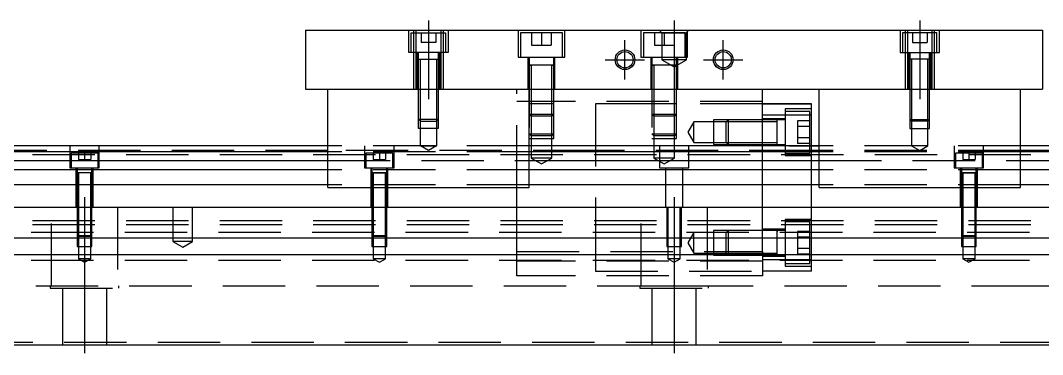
# Model space of a CAD drawing. Extents: x -10 to 845, y -283 to 77.
# Drawn here: x 186.9 to 395, y -218.4 to -150.4 of the extents above; entities that cross this region are included whole.
import ezdxf

# ---------------------------------------------------------------- set-up
doc = ezdxf.new("R2010")
doc.units = 0
doc.linetypes.add('CENTER', pattern=[50.8, 31.75, -6.35, 6.35, -6.35])
doc.linetypes.add('DASHED', pattern=[19.05, 12.7, -6.35])
doc.layers.get('0').update_dxf_attribs({"linetype": 'CONTINUOUS'})
doc.layers.add('CENTER', color=1, linetype='CENTER')

msp = doc.modelspace()

# ---------------------------------------------------------------- linework, layer by layer
at = {"color": 7, "linetype": 'CONTINUOUS'}
for p, q in [((245, -152.45), (395, -152.45)), ((245, -152.45), (245, -164.45)), ((395, -152.45), (395, -164.45)), ((245, -164.45), (395, -164.45)), ((249.5, -184.45), (249.5, -164.45)), ((290.5, -184.45), (290.5, -164.45)), ((338, -175.95), (338, -164.45)), ((349.5, -184.45), (349.5, -164.45)), ((390.5, -184.45), (390.5, -164.45)), ((338, -167.45), (348, -167.45)), ((348, -169.753062), (348, -167.45)), ((348, -175.95), (348, -169.753062)), ((249.5, -175.95), (0, -175.95)), ((349.5, -175.95), (290.5, -175.95)), ((640, -175.95), (390.5, -175.95)), ((249.5, -177.202272), (0, -177.202272)), ((349.5, -177.202272), (290.5, -177.202272)), ((640, -177.202272), (390.5, -177.202272)), ((0, -178.97668), (249.5, -178.97668)), ((249.5, -180.873076), (0, -180.873076)), ((290.5, -178.97668), (349.5, -178.97668)), ((349.5, -180.873076), (290.5, -180.873076)), ((390.5, -178.97668), (640, -178.97668)), ((640, -180.873076), (390.5, -180.873076)), ((249.5, -183.927372), (0, -183.927372)), ((249.5, -184.45), (290.5, -184.45)), ((349.5, -183.927372), (290.5, -183.927372)), ((349.5, -184.45), (390.5, -184.45)), ((640, -183.927372), (390.5, -183.927372)), ((0, -188.45), (640, -188.45)), ((341, -195.7), (341, -193.199994)), ((341, -198.200006), (341, -193.199994)), ((341, -195.7), (341, -193.199994)), ((341, -198.200006), (341, -193.199994)), ((640, -194.75), (0, -194.75)), ((341, -194.75), (341, -193.6)), ((341, -197.8), (341, -194.75)), ((640, -198.15), (0, -198.15)), ((341, -198.15), (341, -197.8)), ((341, -198.200006), (341, -198.15)), ((0, -216.45), (640, -216.45))]:
    msp.add_line(p, q, dxfattribs=at)
at = {"color": 3, "linetype": 'DASHED'}
for p, q in [((266, -156.95), (266, -152.45)), ((266.5, -152.95), (273.5, -152.95)), ((266.5, -156.95), (266.5, -152.95)), ((267.000006, -152.95), (267.000006, -152.45)), ((267.000006, -156.95), (267.000006, -152.95)), ((267.5, -164.45), (267.5, -152.45)), ((268.5, -152.95), (268.5, -154.95)), ((270, -152.95), (270, -154.95)), ((271.5, -152.95), (271.5, -154.95)), ((272.5, -152.45), (272.5, -164.45)), ((272.999994, -152.45), (272.999994, -152.95)), ((272.999994, -152.95), (272.999994, -156.95)), ((273.5, -152.95), (273.5, -156.95)), ((274, -152.45), (274, -156.95)), ((288.25, -152.45), (288.25, -157.95)), ((297.25, -152.95), (288.75, -152.95)), ((288.75, -152.95), (288.75, -157.95)), ((291, -152.95), (291, -155.45)), ((293, -152.95), (293, -155.45)), ((295, -152.95), (295, -155.45)), ((297.25, -157.95), (297.25, -152.95)), ((297.75, -157.95), (297.75, -152.45)), ((313.25, -152.45), (313.25, -157.95)), ((322.25, -152.95), (313.75, -152.95)), ((313.75, -152.95), (313.75, -157.95)), ((316, -152.95), (316, -155.45)), ((317.5, -152.95), (317, -152.45)), ((317.5, -152.95), (317.5, -158.45)), ((317.5, -152.95), (322.5, -152.95)), ((318, -152.95), (318, -155.45)), ((320, -152.95), (320, -155.45)), ((322.25, -157.95), (322.25, -152.95)), ((322.5, -152.95), (323, -152.45)), ((322.5, -158.45), (322.5, -152.95)), ((322.75, -157.95), (322.75, -152.45)), ((366, -152.45), (366, -156.95)), ((373.5, -152.95), (366.5, -152.95)), ((366.5, -152.95), (366.5, -156.95)), ((367.000006, -152.45), (367.000006, -152.95)), ((367.000006, -152.95), (367.000006, -156.95)), ((367.5, -152.45), (367.5, -164.45)), ((368.5, -152.95), (368.5, -154.95)), ((370, -152.95), (370, -154.95)), ((371.5, -152.95), (371.5, -154.95)), ((372.5, -164.45), (372.5, -152.45)), ((372.999994, -152.95), (372.999994, -152.45)), ((372.999994, -156.95), (372.999994, -152.95)), ((373.5, -156.95), (373.5, -152.95)), ((374, -156.95), (374, -152.45)), ((270, -154.95), (268.5, -154.95)), ((271.5, -154.95), (270, -154.95)), ((291, -155.45), (293, -155.45)), ((293, -155.45), (295, -155.45)), ((316, -155.45), (318, -155.45)), ((318, -155.45), (320, -155.45)), ((368.5, -154.95), (370, -154.95)), ((370, -154.95), (371.5, -154.95)), ((274, -156.95), (266, -156.95)), ((267.000006, -164.45), (267.000006, -156.95)), ((267.75, -164.45), (267.75, -156.95)), ((268, -158.35), (268, -156.95)), ((272, -156.95), (272, -158.35)), ((272.25, -156.95), (272.25, -164.45)), ((272.999994, -156.95), (272.999994, -164.45)), ((288.25, -157.95), (297.75, -157.95)), ((290.25, -157.95), (290.25, -164.45)), ((290.5, -157.95), (290.5, -159.55)), ((295.5, -159.55), (295.5, -157.95)), ((295.75, -164.45), (295.75, -157.95)), ((313.25, -157.95), (322.75, -157.95)), ((315.25, -157.95), (315.25, -164.45)), ((315.5, -157.95), (315.5, -159.55)), ((320.5, -159.55), (320.5, -157.95)), ((320.75, -164.45), (320.75, -157.95)), ((366, -156.95), (374, -156.95)), ((367.000006, -156.95), (367.000006, -164.45)), ((367.75, -156.95), (367.75, -164.45)), ((368, -156.95), (368, -158.35)), ((372, -158.35), (372, -156.95)), ((372.25, -164.45), (372.25, -156.95)), ((372.999994, -164.45), (372.999994, -156.95)), ((267.999994, -158.35), (272.000006, -158.35)), ((267.999994, -158.35), (272.000006, -158.35)), ((267.999994, -158.35), (272.000006, -158.35)), ((268, -158.35), (268, -158.345)), ((268, -158.35), (268.216668, -158.35)), ((268, -158.355), (268, -158.35)), ((268, -164.45), (268, -158.35)), ((268.216668, -158.35), (271.783292, -158.35)), ((268.35, -164.45), (268.35, -158.35)), ((271.65, -158.35), (271.65, -164.45)), ((271.783292, -158.35), (272, -158.35)), ((272, -158.345), (272, -158.35)), ((272, -158.35), (272, -158.355)), ((272, -158.35), (272, -164.45)), ((295.500006, -159.55), (290.499994, -159.55)), ((295.500006, -159.55), (290.499994, -159.55)), ((290.5, -159.545), (290.5, -159.55)), ((290.5, -159.55), (290.757448, -159.55)), ((290.757468, -159.55), (290.5, -159.55)), ((290.5, -159.55), (290.5, -159.555)), ((290.5, -159.55), (290.500006, -174.45)), ((295.242552, -159.55), (290.757468, -159.55)), ((290.9, -159.55), (290.9, -164.45)), ((295.1, -164.45), (295.1, -159.55)), ((295.5, -159.55), (295.242552, -159.55)), ((295.242602, -159.55), (295.5, -159.55)), ((295.5, -159.55), (295.5, -159.545)), ((295.5, -159.555), (295.5, -159.55)), ((295.5, -164.45), (295.5, -159.55)), ((320.500006, -159.55), (315.499994, -159.55)), ((320.500006, -159.55), (315.499994, -159.55)), ((315.5, -159.545), (315.5, -159.55)), ((315.5, -159.55), (315.757448, -159.55)), ((315.757468, -159.55), (315.5, -159.55)), ((315.5, -159.55), (315.5, -159.555)), ((315.5, -159.55), (315.500006, -174.45)), ((320.242552, -159.55), (315.757468, -159.55)), ((315.9, -159.55), (315.9, -164.45)), ((322.5, -158.45), (317.5, -158.45)), ((317.5, -158.45), (320, -159.893376)), ((320, -159.893376), (322.5, -158.45)), ((320.1, -164.45), (320.1, -159.55)), ((320.5, -159.55), (320.242552, -159.55)), ((320.242602, -159.55), (320.5, -159.55)), ((320.5, -159.55), (320.5, -159.545)), ((320.5, -159.555), (320.5, -159.55)), ((320.5, -164.45), (320.5, -159.55)), ((372.000006, -158.35), (367.999994, -158.35)), ((372.000006, -158.35), (367.999994, -158.35)), ((372.000006, -158.35), (367.999994, -158.35)), ((368, -158.345), (368, -158.35)), ((368.216708, -158.35), (368, -158.35)), ((368, -158.35), (368, -158.355)), ((368, -158.35), (368, -164.45)), ((371.783332, -158.35), (368.216708, -158.35)), ((368.35, -158.35), (368.35, -164.45)), ((371.65, -164.45), (371.65, -158.35)), ((372, -158.35), (371.783332, -158.35)), ((372, -158.35), (372, -158.345)), ((372, -158.355), (372, -158.35)), ((372, -164.45), (372, -158.35)), ((268, -170.6), (268, -164.45)), ((268.000006, -170.600006), (268.000006, -164.45)), ((268.35, -170.95), (268.35, -164.45)), ((271.65, -164.45), (271.65, -170.95)), ((271.999994, -164.45), (271.999994, -170.600006)), ((272, -164.45), (272, -170.6)), ((288, -184.45), (288, -164.45)), ((290.9, -164.45), (290.9, -169.95)), ((295.1, -169.95), (295.1, -164.45)), ((295.499994, -169.550006), (295.499994, -164.45)), ((295.5, -169.55), (295.5, -164.45)), ((315.9, -164.45), (315.9, -169.95)), ((320.1, -169.95), (320.1, -164.45)), ((320.499994, -169.550006), (320.499994, -164.45)), ((320.5, -169.55), (320.5, -164.45)), ((368, -164.45), (368, -170.6)), ((368.000006, -164.45), (368.000006, -170.600006)), ((368.35, -164.45), (368.35, -170.95)), ((371.65, -170.95), (371.65, -164.45)), ((371.999994, -170.600006), (371.999994, -164.45)), ((372, -170.6), (372, -164.45)), ((338, -166.95), (288, -166.95)), ((290.9, -167.45), (290.5, -167.45)), ((295.1, -167.45), (290.9, -167.45)), ((295.5, -167.45), (295.1, -167.45)), ((304, -167.45), (304, -198.15)), ((315.5, -167.45), (304, -167.45)), ((315.9, -167.45), (315.5, -167.45)), ((320.1, -167.45), (315.9, -167.45)), ((320.5, -167.45), (320.1, -167.45)), ((338, -167.45), (320.5, -167.45)), ((343, -167.45), (338, -167.45)), ((342.6, -168.45), (342.6, -177.95)), ((348, -168.45), (342.6, -168.45)), ((343.35, -167.45), (343, -167.45)), ((346.65, -167.45), (343.35, -167.45)), ((347, -167.45), (346.65, -167.45)), ((348, -167.45), (347, -167.45)), ((272, -170.6), (268, -170.6)), ((268.35, -170.95), (268, -170.6)), ((268.000006, -172.45), (268.000006, -170.600006)), ((272, -170.6), (271.65, -170.95)), ((271.999994, -170.600006), (271.999994, -172.45)), ((290.5, -169.55), (295.5, -169.55)), ((290.5, -169.55), (290.9, -169.95)), ((295.1, -169.95), (290.9, -169.95)), ((290.9, -169.95), (290.9, -174.45)), ((295.1, -169.95), (295.5, -169.55)), ((295.1, -174.45), (295.1, -169.95)), ((295.499994, -174.45), (295.499994, -169.550006)), ((315.5, -169.55), (320.5, -169.55)), ((315.5, -169.55), (315.9, -169.95)), ((320.1, -169.95), (315.9, -169.95)), ((315.9, -169.95), (315.9, -174.45)), ((320.1, -169.95), (320.5, -169.55)), ((320.1, -174.45), (320.1, -169.95)), ((320.499994, -174.45), (320.499994, -169.550006)), ((343, -169.753062), (338, -169.753062)), ((342.6, -170.45), (338, -170.45)), ((343, -168.95), (342.6, -168.95)), ((343.35, -168.95), (343, -168.95)), ((343.35, -169.753062), (343, -169.753062)), ((346.65, -168.95), (343.35, -168.95)), ((346.65, -169.753062), (343.35, -169.753062)), ((347, -168.95), (346.65, -168.95)), ((347, -169.753062), (346.65, -169.753062)), ((347.6, -168.95), (347, -168.95)), ((348, -169.753062), (347, -169.753062)), ((347.6, -177.45), (347.6, -168.95)), ((368, -170.6), (372, -170.6)), ((368, -170.6), (368.35, -170.95)), ((368.000006, -170.600006), (368.000006, -172.45)), ((371.65, -170.95), (372, -170.6)), ((371.999994, -172.45), (371.999994, -170.600006)), ((271.999994, -172.45), (268.000006, -172.45)), ((268.35, -170.95), (271.65, -170.95)), ((268.35, -172.45), (268.35, -170.95)), ((268.35, -175.95), (268.35, -172.45)), ((271.65, -170.95), (271.65, -172.45)), ((271.65, -172.45), (271.65, -175.95)), ((324, -171.1), (322.787564, -173.2)), ((324, -175.3), (324, -171.1)), ((328, -171.1), (324, -171.1)), ((328, -170.700006), (328, -175.699994)), ((330.999994, -170.700006), (328, -170.700006)), ((330.6, -171.1), (328, -171.1)), ((331, -170.7), (330.6, -171.1)), ((330.6, -175.3), (330.6, -171.1)), ((338, -171.1), (330.6, -171.1)), ((338, -170.700006), (330.999994, -170.700006)), ((331, -170.7), (331, -175.7)), ((338, -170.7), (331, -170.7)), ((341, -170.7), (338, -170.7)), ((341, -171.1), (338, -171.1)), ((341, -170.7), (340.995, -170.7)), ((341, -173.049968), (341, -170.699994)), ((341, -170.957468), (341, -170.7)), ((342.6, -170.7), (341, -170.7)), ((341.005, -170.7), (341, -170.7)), ((341, -173.049954), (341, -170.957468)), ((345.1, -170.890598), (345.1, -172.0453)), ((347.6, -170.890598), (345.1, -170.890598)), ((347.6, -172.0453), (345.1, -172.0453)), ((345.1, -172.0453), (345.1, -174.3547)), ((368.000006, -172.45), (371.999994, -172.45)), ((371.65, -170.95), (368.35, -170.95)), ((368.35, -170.95), (368.35, -172.45)), ((368.35, -172.45), (368.35, -175.95)), ((371.65, -172.45), (371.65, -170.95)), ((371.65, -175.95), (371.65, -172.45)), ((290.5, -173.55), (295.5, -173.55)), ((290.5, -173.55), (290.9, -173.95)), ((290.500006, -174.45), (295.499994, -174.45)), ((295.1, -173.95), (290.9, -173.95)), ((290.9, -174.45), (290.9, -178.45)), ((295.1, -173.95), (295.5, -173.55)), ((295.1, -178.45), (295.1, -174.45)), ((315.5, -173.55), (320.5, -173.55)), ((315.5, -173.55), (315.9, -173.95)), ((315.500006, -174.45), (320.499994, -174.45)), ((320.1, -173.95), (315.9, -173.95)), ((315.9, -174.45), (315.9, -178.45)), ((320.1, -173.95), (320.5, -173.55)), ((320.1, -178.45), (320.1, -174.45)), ((322.787564, -173.2), (324, -175.3)), ((341, -173.40002), (341, -173.049954)), ((341, -175.700006), (341, -173.049968)), ((341, -175.442552), (341, -173.40002)), ((345.1, -174.3547), (345.1, -175.509402)), ((347.6, -174.3547), (345.1, -174.3547)), ((197, -175.95), (197, -180.45)), ((203, -180.45), (203, -175.95)), ((290.5, -175.95), (249.5, -175.95)), ((257, -175.95), (257, -180.45)), ((263, -180.45), (263, -175.95)), ((268.35, -175.95), (271.65, -175.95)), ((270, -176.902628), (268.35, -175.95)), ((271.65, -175.95), (270, -176.902628)), ((296.65, -175.95), (293.35, -175.95)), ((317, -175.95), (317, -180.45)), ((323, -180.45), (323, -175.95)), ((324, -175.3), (328, -175.3)), ((328, -175.3), (330.6, -175.3)), ((328, -175.699994), (331, -175.699994)), ((330.6, -175.3), (338, -175.3)), ((330.6, -175.3), (331, -175.7)), ((330.6, -175.3), (338, -175.3)), ((331, -175.699994), (338, -175.699994)), ((331, -175.7), (338, -175.699998)), ((338, -175.3), (341, -175.3)), ((338, -175.699998), (341.005, -175.7)), ((338, -188.45), (338, -175.95)), ((340.995, -175.7), (342.6, -175.7)), ((341, -175.7), (341, -175.442552)), ((343.35, -175.95), (349.5, -175.95)), ((347.6, -175.509402), (345.1, -175.509402)), ((390.5, -175.95), (346.65, -175.95)), ((348, -188.45), (348, -175.95)), ((371.65, -175.95), (368.35, -175.95)), ((368.35, -175.95), (370, -176.902628)), ((370, -176.902628), (371.65, -175.95)), ((377, -175.95), (377, -180.45)), ((383, -180.45), (383, -175.95)), ((37, -177.7), (590, -177.7)), ((249.5, -176.95), (40.5, -176.95)), ((202.75, -177.45), (197.25, -177.45)), ((197.25, -177.45), (197.25, -180.45)), ((198.75, -177.45), (198.75, -178.75)), ((198.75, -178.75), (200, -178.75)), ((200, -177.45), (200, -178.75)), ((200, -178.75), (201.25, -178.75)), ((201.25, -177.45), (201.25, -178.75)), ((202.75, -180.45), (202.75, -177.45)), ((304, -176.95), (249.5, -176.95)), ((290.5, -177.202272), (249.5, -177.202272)), ((262.75, -177.45), (257.25, -177.45)), ((257.25, -177.45), (257.25, -180.45)), ((258.75, -177.45), (258.75, -178.75)), ((258.75, -178.75), (260, -178.75)), ((260, -177.45), (260, -178.75)), ((260, -178.75), (261.25, -178.75)), ((261.25, -177.45), (261.25, -178.75)), ((262.75, -180.45), (262.75, -177.45)), ((295.1, -178.45), (290.9, -178.45)), ((290.9, -178.45), (293, -179.662436)), ((293, -179.662436), (295.1, -178.45)), ((348, -176.95), (304, -176.95)), ((320.1, -178.45), (315.9, -178.45)), ((315.9, -178.45), (318, -179.662436)), ((318, -179.662436), (320.1, -178.45)), ((342.6, -177.45), (347.6, -177.45)), ((342.6, -177.95), (348, -177.95)), ((390.5, -176.95), (348, -176.95)), ((390.5, -177.202272), (349.5, -177.202272)), ((382.75, -177.45), (377.25, -177.45)), ((377.25, -177.45), (377.25, -180.45)), ((378.75, -177.45), (378.75, -178.75)), ((378.75, -178.75), (380, -178.75)), ((380, -177.45), (380, -178.75)), ((380, -178.75), (381.25, -178.75)), ((381.25, -177.45), (381.25, -178.75)), ((382.75, -180.45), (382.75, -177.45)), ((590, -176.95), (390.5, -176.95)), ((197, -180.45), (203, -180.45)), ((198.25, -180.45), (198.25, -188.45)), ((198.5, -180.45), (198.5, -181.45)), ((201.5, -181.45), (201.5, -180.45)), ((201.75, -188.45), (201.75, -180.45)), ((249.5, -178.97668), (290.5, -178.97668)), ((290.5, -180.873076), (249.5, -180.873076)), ((257, -180.45), (263, -180.45)), ((258.25, -180.45), (258.25, -188.45)), ((258.5, -180.45), (258.5, -181.45)), ((261.5, -181.45), (261.5, -180.45)), ((261.75, -188.45), (261.75, -180.45)), ((317, -180.45), (323, -180.45)), ((318.25, -180.45), (318.25, -188.45)), ((321.75, -188.45), (321.75, -180.45)), ((349.5, -178.97668), (390.5, -178.97668)), ((390.5, -180.873076), (349.5, -180.873076)), ((377, -180.45), (383, -180.45)), ((378.25, -180.45), (378.25, -188.45)), ((378.5, -180.45), (378.5, -181.45)), ((381.5, -181.45), (381.5, -180.45)), ((381.75, -188.45), (381.75, -180.45)), ((199.998804, -181.45), (198.499994, -181.45)), ((201.500006, -181.45), (198.499994, -181.45)), ((198.5, -181.445), (198.5, -181.45)), ((198.624678, -181.45), (198.5, -181.45)), ((198.5, -181.45), (198.5, -181.455)), ((198.5, -181.45), (198.5, -188.45)), ((199.998804, -181.45), (198.624678, -181.45)), ((198.75, -181.45), (198.75, -188.45)), ((201.500006, -181.45), (199.998804, -181.45)), ((201.37533, -181.45), (199.998804, -181.45)), ((201.25, -188.45), (201.25, -181.45)), ((201.5, -181.45), (201.37533, -181.45)), ((201.5, -181.45), (201.5, -181.445)), ((201.5, -181.455), (201.5, -181.45)), ((201.5, -188.45), (201.5, -181.45)), ((261.500006, -181.45), (258.499994, -181.45)), ((259.998804, -181.45), (258.499994, -181.45)), ((261.500006, -181.45), (258.499994, -181.45)), ((258.5, -181.445), (258.5, -181.45)), ((258.5, -181.45), (258.62467, -181.45)), ((258.624678, -181.45), (258.5, -181.45)), ((258.5, -181.45), (258.5, -188.45)), ((258.5, -181.45), (258.5, -181.455)), ((258.62467, -181.45), (261.375392, -181.45)), ((259.998804, -181.45), (258.624678, -181.45)), ((258.75, -181.45), (258.75, -188.45)), ((261.500006, -181.45), (259.998804, -181.45)), ((261.37533, -181.45), (259.998804, -181.45)), ((261.25, -188.45), (261.25, -181.45)), ((261.5, -181.45), (261.37533, -181.45)), ((261.375392, -181.45), (261.5, -181.45)), ((261.5, -181.45), (261.5, -181.445)), ((261.5, -188.45), (261.5, -181.45)), ((261.5, -181.455), (261.5, -181.45)), ((381.500006, -181.45), (378.499994, -181.45)), ((379.998804, -181.45), (378.499994, -181.45)), ((381.500006, -181.45), (378.499994, -181.45)), ((378.5, -181.445), (378.5, -181.45)), ((378.5, -181.45), (378.62467, -181.45)), ((378.624678, -181.45), (378.5, -181.45)), ((378.5, -181.45), (378.5, -188.45)), ((378.5, -181.45), (378.5, -181.455)), ((378.62467, -181.45), (381.375392, -181.45)), ((379.998804, -181.45), (378.624678, -181.45)), ((378.75, -181.45), (378.75, -188.45)), ((381.500006, -181.45), (379.998804, -181.45)), ((381.37533, -181.45), (379.998804, -181.45)), ((381.25, -188.45), (381.25, -181.45)), ((381.5, -181.45), (381.37533, -181.45)), ((381.375392, -181.45), (381.5, -181.45)), ((381.5, -181.45), (381.5, -181.445)), ((381.5, -188.45), (381.5, -181.45)), ((381.5, -181.455), (381.5, -181.45)), ((290.5, -183.927372), (249.5, -183.927372)), ((288, -188.45), (288, -184.45)), ((390.5, -183.927372), (349.5, -183.927372)), ((193.291796, -204.45), (193.291796, -188.45)), ((198.5, -188.45), (198.5, -194.2)), ((198.500006, -188.45), (198.500002, -194.2)), ((198.75, -188.45), (198.75, -194.45)), ((201.25, -194.45), (201.25, -188.45)), ((201.499998, -194.2), (201.499994, -188.45)), ((201.5, -194.2), (201.5, -188.45)), ((206.708204, -188.45), (206.708204, -204.45)), ((218, -188.45), (218, -195.45)), ((222, -195.45), (222, -188.45)), ((258.5, -188.45), (258.5, -194.2)), ((258.500006, -188.45), (258.500002, -194.2)), ((258.75, -188.45), (258.75, -194.45)), ((261.25, -194.45), (261.25, -188.45)), ((261.499998, -194.2), (261.499994, -188.45)), ((261.5, -194.2), (261.5, -188.45)), ((288, -194.75), (288, -188.45)), ((313.291796, -204.45), (313.291796, -188.45)), ((318.500006, -188.45), (318.500006, -194.75)), ((318.75, -188.45), (318.75, -196.45)), ((321.25, -196.45), (321.25, -188.45)), ((321.499994, -194.75), (321.499994, -188.45)), ((326.708204, -188.45), (326.708204, -204.45)), ((338, -194.75), (338, -188.45)), ((348, -194.75), (348, -188.45)), ((378.5, -188.45), (378.5, -194.2)), ((378.500006, -188.45), (378.500002, -194.2)), ((378.75, -188.45), (378.75, -194.45)), ((381.25, -194.45), (381.25, -188.45)), ((381.499998, -194.2), (381.499994, -188.45)), ((381.5, -194.2), (381.5, -188.45)), ((37, -191.2), (590, -191.2)), ((342.6, -190.95), (342.6, -200.45)), ((348, -190.95), (342.6, -190.95)), ((37, -191.95), (590, -191.95)), ((331, -193.200002), (328, -193.200006)), ((328, -193.200006), (328, -198.15)), ((331, -193.2), (330.6, -193.6)), ((331, -193.2), (331, -198.15)), ((338, -193.2), (331, -193.2)), ((338, -193.200006), (331, -193.200002)), ((342.6, -192.95), (338, -192.95)), ((341.005, -193.2), (338, -193.2)), ((342.6, -193.2), (340.995, -193.2)), ((341, -193.2), (341, -193.457448)), ((341, -193.457468), (341, -193.2)), ((341, -193.2), (341, -193.457448)), ((341, -193.457468), (341, -193.2)), ((341, -194.74994), (341, -193.457468)), ((347.6, -191.45), (342.6, -191.45)), ((345.1, -193.390598), (345.1, -194.5453)), ((347.6, -193.390598), (345.1, -193.390598)), ((347.6, -194.75), (347.6, -191.45)), ((640, -193.6), (0, -193.6)), ((198.5, -194.2), (201.5, -194.2)), ((198.5, -194.2), (198.75, -194.45)), ((198.500002, -194.2), (198.500006, -194.75)), ((198.500006, -194.75), (198.500006, -196.45)), ((201.25, -194.45), (198.75, -194.45)), ((198.75, -194.45), (198.75, -196.45)), ((201.25, -194.45), (201.5, -194.2)), ((201.25, -196.45), (201.25, -194.45)), ((201.499994, -194.75), (201.499998, -194.2)), ((201.499994, -196.45), (201.499994, -194.75)), ((222, -195.45), (218, -195.45)), ((218, -195.45), (220, -196.6047)), ((220, -196.6047), (222, -195.45)), ((258.5, -194.2), (261.5, -194.2)), ((258.5, -194.2), (258.75, -194.45)), ((258.500002, -194.2), (258.500006, -194.75)), ((258.500006, -194.75), (258.500006, -196.45)), ((261.25, -194.45), (258.75, -194.45)), ((258.75, -194.45), (258.75, -196.45)), ((261.25, -194.45), (261.5, -194.2)), ((261.25, -196.45), (261.25, -194.45)), ((261.499994, -194.75), (261.499998, -194.2)), ((261.499994, -196.45), (261.499994, -194.75)), ((288, -197.45), (288, -194.75)), ((318.500006, -194.75), (318.500006, -196.45)), ((321.499994, -196.45), (321.499994, -194.75)), ((324, -193.6), (322.787564, -195.7)), ((324, -197.8), (324, -193.6)), ((330.6, -197.8), (330.6, -193.6)), ((338, -197.45), (338, -194.75)), ((341, -195.549954), (341, -194.74994)), ((341, -197.942552), (341, -195.549954)), ((347.6, -194.5453), (345.1, -194.5453)), ((345.1, -194.5453), (345.1, -196.8547)), ((347.6, -198.15), (347.6, -194.75)), ((348, -198.15), (348, -194.75)), ((378.5, -194.2), (381.5, -194.2)), ((378.5, -194.2), (378.75, -194.45)), ((378.500002, -194.2), (378.500006, -194.75)), ((378.500006, -194.75), (378.500006, -196.45)), ((381.25, -194.45), (378.75, -194.45)), ((378.75, -194.45), (378.75, -196.45)), ((381.25, -194.45), (381.5, -194.2)), ((381.25, -196.45), (381.25, -194.45)), ((381.499994, -194.75), (381.499998, -194.2)), ((381.499994, -196.45), (381.499994, -194.75)), ((198.500006, -196.45), (201.499994, -196.45)), ((198.75, -196.45), (198.75, -198.95)), ((201.25, -198.95), (201.25, -196.45)), ((258.500006, -196.45), (261.499994, -196.45)), ((258.75, -196.45), (258.75, -198.95)), ((261.25, -198.95), (261.25, -196.45)), ((288, -197.45), (338, -197.45)), ((288, -198.15), (288, -197.45)), ((318.500006, -196.45), (321.499994, -196.45)), ((318.75, -196.45), (318.75, -198.95)), ((321.25, -198.95), (321.25, -196.45)), ((322.787564, -195.7), (324, -197.8)), ((338, -197.45), (338, -198.15)), ((345.1, -196.8547), (345.1, -198.009402)), ((347.6, -196.8547), (345.1, -196.8547)), ((378.500006, -196.45), (381.499994, -196.45)), ((378.75, -196.45), (378.75, -198.95)), ((381.25, -198.95), (381.25, -196.45)), ((640, -199.3), (0, -199.3)), ((201.25, -198.95), (198.75, -198.95)), ((198.75, -198.95), (200, -199.671688)), ((200, -199.671688), (201.25, -198.95)), ((261.25, -198.95), (258.75, -198.95)), ((258.75, -198.95), (260, -199.671688)), ((260, -199.671688), (261.25, -198.95)), ((288, -202.45), (288, -198.15)), ((338, -199.458332), (288, -199.458332)), ((304, -198.15), (304, -201.45)), ((321.25, -198.95), (318.75, -198.95)), ((318.75, -198.95), (320, -199.671688)), ((320, -199.671688), (321.25, -198.95)), ((324, -197.8), (328, -197.8)), ((328, -197.8), (330.6, -197.8)), ((328, -198.15), (328, -198.199994)), ((328, -198.199994), (331, -198.199998)), ((330.6, -197.8), (338, -197.8)), ((330.6, -197.8), (330.95, -198.15)), ((330.95, -198.15), (331, -198.2)), ((331, -198.15), (331, -198.2)), ((331, -198.199998), (338, -198.199994)), ((331, -198.2), (338, -198.2)), ((338, -197.8), (341, -197.8)), ((338, -198.15), (338, -202.45)), ((338, -198.2), (341, -198.2)), ((338, -198.45), (342.6, -198.45)), ((348, -199.146938), (338, -199.146938)), ((340.995, -198.2), (341, -198.2)), ((341, -198.15059), (341, -197.942552)), ((341, -198.2), (341, -198.15059)), ((341, -198.2), (342.6, -198.2)), ((341, -198.2), (341.005, -198.2)), ((347.6, -198.009402), (345.1, -198.009402)), ((347.6, -199.95), (347.6, -198.15)), ((348, -199.146938), (348, -198.15)), ((348, -201.45), (348, -199.146938)), ((381.25, -198.95), (378.75, -198.95)), ((378.75, -198.95), (380, -199.671688)), ((380, -199.671688), (381.25, -198.95)), ((304, -201.45), (338, -201.45)), ((348, -201.45), (338, -201.45)), ((342.6, -199.95), (347.6, -199.95)), ((342.6, -200.45), (348, -200.45)), ((338, -202.45), (288, -202.45)), ((56.708204, -204.45), (386.708204, -204.45)), ((193, -204.45), (193, -204.95)), ((193, -204.95), (207, -204.95)), ((195.5, -204.95), (195.5, -216.45)), ((204.5, -216.45), (204.5, -204.95)), ((207, -204.95), (207, -204.45)), ((313, -204.45), (313, -204.95)), ((313, -204.95), (327, -204.95)), ((313.291796, -204.45), (326.708204, -204.45)), ((315.5, -204.95), (315.5, -216.45)), ((324.5, -216.45), (324.5, -204.95)), ((327, -204.95), (327, -204.45)), ((386.708204, -204.45), (583.291796, -204.45)), ((62.499994, -215.95), (640, -215.95))]:
    msp.add_line(p, q, dxfattribs=at)
at = {"color": 3, "linetype": 'CONTINUOUS'}
for centre in [(310, -158.45), (330, -158.45)]:
    msp.add_circle(centre, 2, dxfattribs=at)
at = {"color": 7, "linetype": 'CONTINUOUS'}
for centre in [(310, -158.45), (330, -158.45)]:
    msp.add_circle(centre, 1.65, dxfattribs=at)
at = {"layer": 'CENTER', "color": 1, "linetype": 'CENTER'}
for p, q in [((270, -150.45), (270, -166.45)), ((320, -150.45), (320, -161.893376)), ((370, -150.45), (370, -166.45)), ((310, -162.45), (310, -154.45)), ((330, -162.45), (330, -154.45)), ((306, -158.45), (314, -158.45)), ((326, -158.45), (334, -158.45)), ((200, -186.45), (200, -218.45)), ((320, -186.45), (320, -218.45))]:
    msp.add_line(p, q, dxfattribs=at)

doc.saveas('drawing.dxf')
